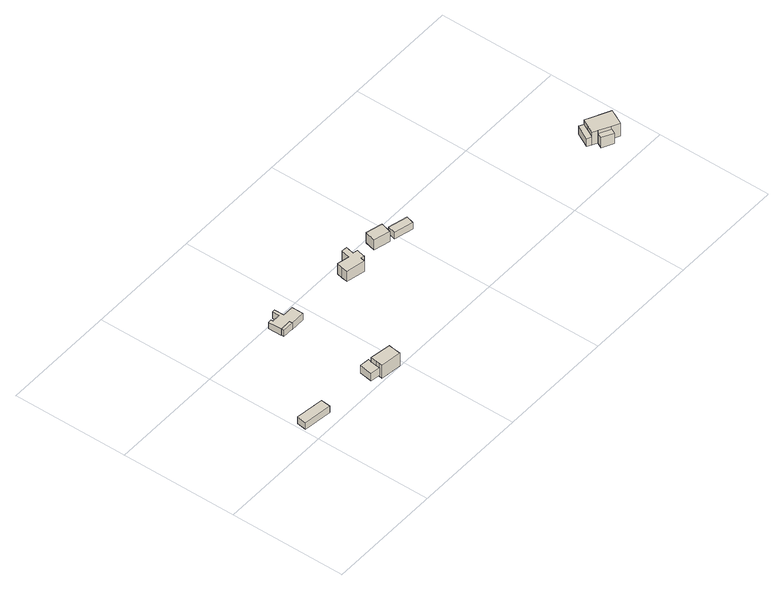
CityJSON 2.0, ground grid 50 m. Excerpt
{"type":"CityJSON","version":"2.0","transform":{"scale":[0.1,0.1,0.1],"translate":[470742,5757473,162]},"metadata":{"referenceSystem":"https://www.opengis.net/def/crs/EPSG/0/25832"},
"CityObjects":{
"building1":{"type":"Building","attributes":{"Gemeindeschluessel":"05711000","BezugspunktDach":"2000","function":"51009_1611","measuredHeight":3.73},"address":[{"country":"Germany"}],"geometry":[{"type":"Solid","lod":"1","boundaries":[[[[0,1,2,3]],[[4,5,6,7]],[[4,7,3,2]],[[5,4,2,1]],[[6,5,1,0]],[[7,6,0,3]]]]}]},
"building2":{"type":"Building","attributes":{"Gemeindeschluessel":"05711000","function":"31001_1010"},"address":[{"country":"Germany","locality":"Bielefeld","thoroughfareNumber":"169","thoroughfareName":"Senner Hellweg"}],"children":["building2-1","building2-2"]},
"building2-1":{"type":"BuildingPart","attributes":{"BezugspunktDach":"2000","measuredHeight":7.46},"parents":["building2"],"geometry":[{"type":"Solid","lod":"1","boundaries":[[[[8,9,10,11,12,13,14,15]],[[16,17,18,19,20,21,22,23]],[[16,23,15,14]],[[17,16,14,13]],[[18,17,13,12]],[[19,18,12,11]],[[20,19,11,10]],[[21,20,10,9]],[[22,21,9,8]],[[23,22,8,15]]]]}]},
"building2-2":{"type":"BuildingPart","attributes":{"BezugspunktDach":"2000","measuredHeight":3.83},"address":[{"country":"Germany","locality":"Bielefeld","thoroughfareNumber":"169","thoroughfareName":"Senner Hellweg"}],"parents":["building2"],"geometry":[{"type":"Solid","lod":"1","boundaries":[[[[24,25,26,27,28,29]],[[30,31,32,33,34,35]],[[30,35,29,28]],[[31,30,28,27]],[[32,31,27,26]],[[33,32,26,25]],[[34,33,25,24]],[[35,34,24,29]]]]}]},
"building3":{"type":"Building","attributes":{"Gemeindeschluessel":"05711000","BezugspunktDach":"2000","function":"51009_1610","measuredHeight":2.95},"address":[{"country":"Germany"}],"geometry":[{"type":"Solid","lod":"1","boundaries":[[[[36,37,38,39]],[[40,41,42,43]],[[40,43,39,38]],[[41,40,38,37]],[[42,41,37,36]],[[43,42,36,39]]]]}]},
"building4":{"type":"Building","attributes":{"Gemeindeschluessel":"05711000","BezugspunktDach":"2000","function":"31001_1010","measuredHeight":3.19},"address":[{"country":"Germany","locality":"Bielefeld","thoroughfareNumber":"173","thoroughfareName":"Senner Hellweg"}],"geometry":[{"type":"Solid","lod":"1","boundaries":[[[[44,45,46,47,48,37,36,39,49,50,51,52]],[[53,54,55,56,57,58,59,60,61,62,63,64]],[[53,64,52,51]],[[54,53,51,50]],[[55,54,50,49]],[[56,55,49,39]],[[57,56,39,36]],[[58,57,36,37]],[[59,58,37,48]],[[60,59,48,47]],[[61,60,47,46]],[[62,61,46,45]],[[63,62,45,44]],[[64,63,44,52]]]]}]},
"building5":{"type":"Building","attributes":{"Gemeindeschluessel":"05711000","BezugspunktDach":"2000","function":"31001_1310","measuredHeight":7.88},"address":[{"country":"Germany","locality":"Bielefeld","thoroughfareNumber":"171","thoroughfareName":"Senner Hellweg"}],"geometry":[{"type":"Solid","lod":"1","boundaries":[[[[65,66,67,68,69,70,71,72,73,74,75,76]],[[77,78,79,80,81,82,83,84,85,86,87,88]],[[77,88,76,75]],[[78,77,75,74]],[[79,78,74,73]],[[80,79,73,72]],[[81,80,72,71]],[[82,81,71,70]],[[83,82,70,69]],[[84,83,69,68]],[[85,84,68,67]],[[86,85,67,66]],[[87,86,66,65]],[[88,87,65,76]]]]}]},
"building6":{"type":"Building","attributes":{"Gemeindeschluessel":"05711000","BezugspunktDach":"2000","function":"31001_9998","measuredHeight":6.09},"address":[{"country":"Germany","locality":"Bielefeld","thoroughfareNumber":"171","thoroughfareName":"Senner Hellweg"}],"geometry":[{"type":"Solid","lod":"1","boundaries":[[[[89,90,91,92]],[[93,94,95,96]],[[93,96,92,91]],[[94,93,91,90]],[[95,94,90,89]],[[96,95,89,92]]]]}]},
"building7":{"type":"Building","attributes":{"Gemeindeschluessel":"05711000","BezugspunktDach":"2000","function":"31001_9998","measuredHeight":3.69},"address":[{"country":"Germany","locality":"Bielefeld","thoroughfareNumber":"171","thoroughfareName":"Senner Hellweg"}],"geometry":[{"type":"Solid","lod":"1","boundaries":[[[[97,98,99,100]],[[101,102,103,104]],[[101,104,100,99]],[[102,101,99,98]],[[103,102,98,97]],[[104,103,97,100]]]]}]},
"building8":{"type":"Building","attributes":{"Gemeindeschluessel":"05711000","function":"31001_1010"},"address":[{"country":"Germany","locality":"Bielefeld","thoroughfareNumber":"169e","thoroughfareName":"Senner Hellweg"}],"children":["building8-1","building8-2","building8-3"]},
"building8-1":{"type":"BuildingPart","attributes":{"BezugspunktDach":"2000","measuredHeight":7.68},"parents":["building8"],"geometry":[{"type":"Solid","lod":"1","boundaries":[[[[105,106,107,108,109,110,111,112,113]],[[114,115,116,117,118,119,120,121,122]],[[114,122,113,112]],[[115,114,112,111]],[[116,115,111,110]],[[117,116,110,109]],[[118,117,109,108]],[[119,118,108,107]],[[120,119,107,106]],[[121,120,106,105]],[[122,121,105,113]]]]}]},
"building8-2":{"type":"BuildingPart","attributes":{"BezugspunktDach":"2000","measuredHeight":5.14},"parents":["building8"],"geometry":[{"type":"Solid","lod":"1","boundaries":[[[[123,124,125,126]],[[127,128,116,115]],[[127,115,126,125]],[[128,127,125,124]],[[116,128,124,123]],[[115,116,123,126]]]]}]},
"building8-3":{"type":"BuildingPart","attributes":{"BezugspunktDach":"2000","measuredHeight":4.04},"address":[{"country":"Germany","locality":"Bielefeld","thoroughfareNumber":"169e","thoroughfareName":"Senner Hellweg"}],"parents":["building8"],"geometry":[{"type":"Solid","lod":"1","boundaries":[[[[129,130,131,132]],[[133,134,135,136]],[[133,136,132,131]],[[134,133,131,130]],[[135,134,130,129]],[[136,135,129,132]]]]}]}
},
"vertices":[
[14,109,40],[8,66,40],[130,51,40],[135,93,40],[130,51,7],[8,66,7],[14,109,7],[135,93,7],
[484,55,71],[396,69,71],[395,69,71],[391,41,71],[389,26,71],[387,12,71],[477,1,71],[481,28,71],[477,1,7],[387,12,7],[389,26,7],[391,41,7],[395,69,7],[396,69,7],[484,55,7],[481,28,7],
[356,88,50],[348,32,50],[389,26,50],[395,69,50],[396,69,50],[398,83,50],[396,69,12],[395,69,12],[389,26,12],[348,32,12],[356,88,12],[398,83,12],
[386,437,38],[337,436,38],[337,423,38],[387,423,38],[337,423,9],[337,436,9],[386,437,9],[387,423,9],
[387,516,38],[387,485,38],[351,485,38],[351,495,38],[336,494,38],[449,424,38],[449,474,38],[400,474,38],[400,517,38],[400,474,6],[449,474,6],[449,424,6],[387,423,6],[386,437,6],[337,436,6],[336,494,6],[351,495,6],[351,485,6],[387,485,6],[387,516,6],[400,517,6],
[799,498,57],[776,502,57],[767,462,57],[714,473,57],[709,448,57],[704,422,57],[784,405,57],[788,424,57],[804,421,57],[805,427,57],[812,459,57],[792,463,57],[812,459,4],[805,427,4],[804,421,4],[788,424,4],[784,405,4],[704,422,4],[709,448,4],[714,473,4],[767,462,4],[776,502,4],[799,498,4],[792,463,4],
[883,474,83],[871,428,83],[941,411,83],[953,456,83],[941,411,32],[871,428,32],[883,474,32],[953,456,32],
[970,439,65],[961,405,65],[1043,384,65],[1052,418,65],[1043,384,32],[961,405,32],[970,439,32],[1052,418,32],
[1904,144,114],[1803,195,114],[1787,163,114],[1770,131,114],[1792,120,114],[1791,120,114],[1839,95,114],[1871,79,114],[1888,112,114],[1871,79,50],[1839,95,50],[1791,120,50],[1792,120,50],[1770,131,50],[1787,163,50],[1803,195,50],[1904,144,50],[1888,112,50],
[1791,120,101],[1780,97,101],[1828,73,101],[1839,95,101],[1828,73,50],[1780,97,50],
[1784,205,91],[1751,141,91],[1770,131,91],[1803,195,91],[1770,131,51],[1751,141,51],[1784,205,51],[1803,195,51]
]}
